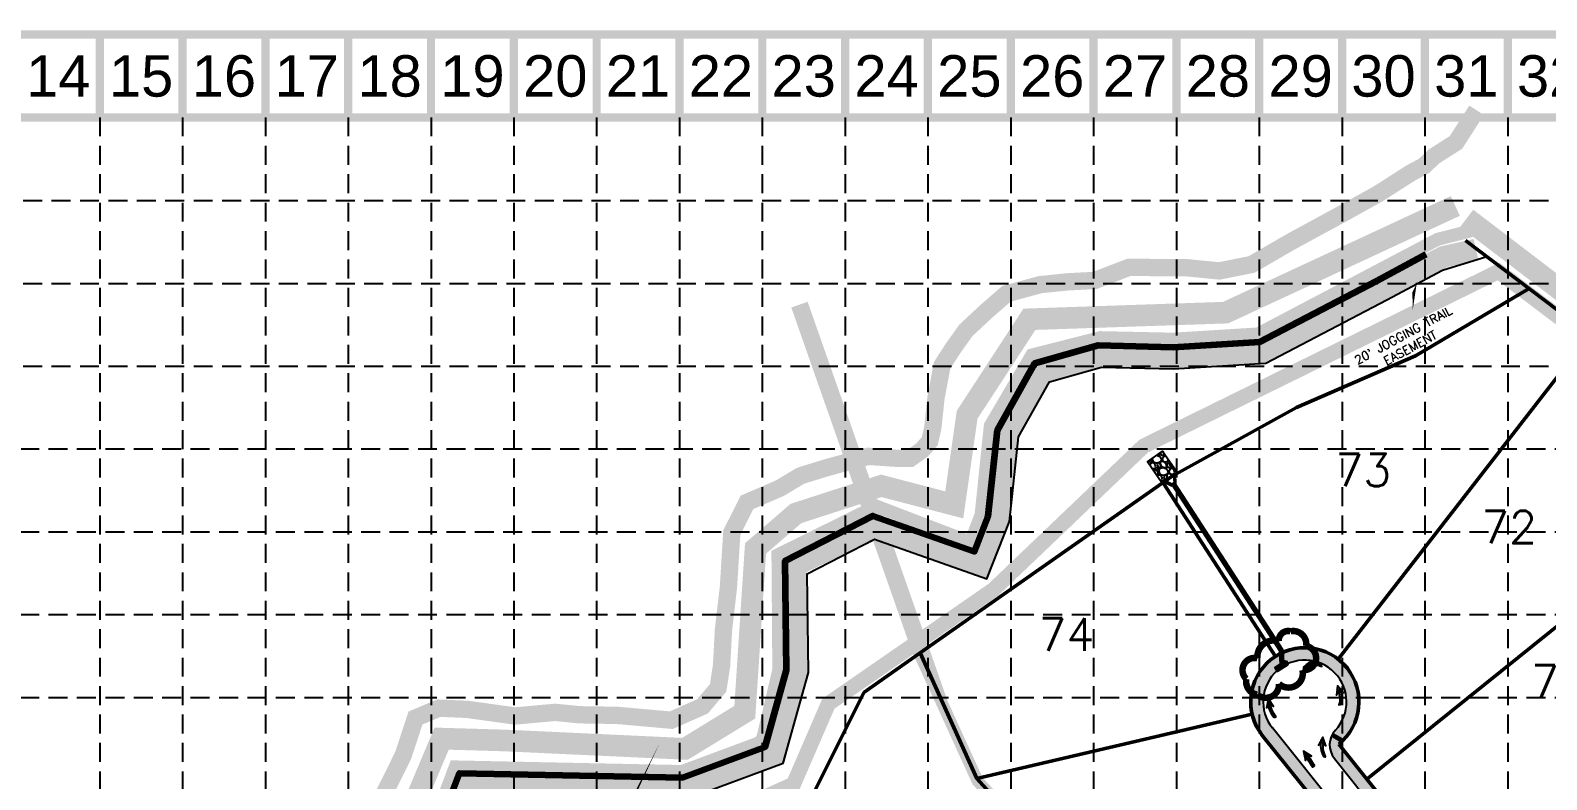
# Model space of a CAD drawing. Header units: feet. Extents: x 3975 to 8879, y 4296 to 7363.
# Drawn here: x 5063 to 6463, y 6672 to 7363 of the extents above; entities that cross this region are included whole.
import ezdxf
from ezdxf.enums import TextEntityAlignment as Align

# ---------------------------------------------------------------- set-up
doc = ezdxf.new("R2010")
doc.units = ezdxf.units.FT
doc.header["$LTSCALE"] = 100
doc.header["$MEASUREMENT"] = 0
for name, pattern in [('BORDER2', [0.875, 0.25, -0.125, 0.25, -0.125, 0, -0.125]), ('DASHED', [0.75, 0.5, -0.25]), ('HIDDEN', [0.375, 0.25, -0.125]), ('HIDDEN2', [0.1875, 0.125, -0.0625]), ('PHANTOM', [2.5, 1.25, -0.25, 0.25, -0.25, 0.25, -0.25]), ('PHANTOM2', [1.25, 0.625, -0.125, 0.125, -0.125, 0.125, -0.125])]:
    doc.linetypes.add(name, pattern=pattern)
for name, color, linetype in [('BASE', 7, 'Continuous'), ('CREEK', 5, 'Continuous'), ('EROSION BLANKET', 84, 'Continuous'), ('grid', 254, 'HIDDEN'), ('LIMITS OF DISTURBANCE', 1, 'DASHED'), ('P-Paving-BOC', 7, 'Continuous'), ('P-Storm-Drainage Area-Paving Flow Arrows', 7, 'Continuous'), ('P-Survey-Easement Jogging', 7, 'HIDDEN2'), ('P-Survey-Easement Jogging-Text', 7, 'Continuous'), ('P-Survey-Lot No', 150, 'Continuous'), ('P-Survey-Phase Lines', 150, 'Continuous'), ('SIDEWALK', 8, 'Continuous'), ('SILT FENCE', 200, 'Continuous')]:
    doc.layers.add(name, color=color, linetype=linetype)
for name, color, linetype, lineweight in [('P-Storm-Headwalls', 7, 'Continuous', 40), ('P-Storm-Inlet', 7, 'Continuous', 50), ('P-Storm-Pipe', 7, 'Continuous', 50), ('P-Survey-Boundary', 150, 'PHANTOM', 90), ('P-Survey-Lot Lines', 150, 'BORDER2', 50), ('P-Survey-ROW', 150, 'PHANTOM2', 50)]:
    doc.layers.add(name, color=color, linetype=linetype, lineweight=lineweight)
doc.styles.add('L100', font='simplex', dxfattribs={"height": 4})
doc.styles.add('L80', font='simplex', dxfattribs={"height": 3.2})
doc.styles.get("Standard").update_dxf_attribs({"font": 'ARIAL.TTF'})

msp = doc.modelspace()

# ---------------------------------------------------------------- hatches: boundary and pattern name
at = {"linetype": 'ByBlock'}
h = msp.add_hatch(dxfattribs=at)
h.set_pattern_fill('GRAVEL', color=1, scale=12.92712334386306, angle=118.31468689948, style=0)
h.set_pattern_definition([(346.32748689948, (20222.92877112176, 1923.814721331069), (151.4763297855528, -35.86008820151208), [1.739163466189959, -172.1774934037662]), (303.28438689948, (20224.61865419702, 1923.403630627214), (-84.95854550214814, 130.4341671512607), [2.984459112150976, -295.4613616130832]), (250.82508689948, (20226.25651181507, 1920.908753269588), (63.87016201677156, 181.2512834106825), [2.104380554900779, -208.333933477644]), (25.58838689948004, (20231.49291934047, 1918.003249289289), (-233.740853185288, -111.2498624264804), [2.717772557567081, -269.0594314906476]), (51.14838689948003, (20233.94413276297, 1919.177062583918), (-105.9079436519623, -130.4806007284814), [2.664991112954088, -263.8344821419084]), (115.58838689948, (20235.61590055053, 1921.252487715606), (111.2498624264804, -233.7408531852881), [2.717772557567081, -269.0594314906476]), (156.00888689948, (20234.4420872559, 1923.703701138103), (193.5143000324475, -86.63108482899703), [3.5941151761709, -355.8171180442056]), (190.56998689948, (20231.15847457889, 1925.165046690925), (-293.2909183457203, -55.22989001087026), [3.393214752283924, -335.9283768202185]), (239.74428689948, (20227.82283644468, 1924.542605589977), (-98.893863756701, -170.7534914533524), [2.726976669387911, -269.97098759324]), (293.55108689948, (20226.44881876211, 1922.187081559817), (-56.0662899765804, 131.3166210613845), [3.113264969149225, -152.5499188526953]), (340.71208689948, (20227.69277280165, 1919.333138955547), (198.763272988219, -69.11909244031008), [4.026126711199461, -398.5868417325836]), (257.12878689948, (20225.53652499707, 1929.331227754931), (-25.36216022477789, -116.4523780814953), [1.374166138575986, -136.043029439573]), (289.78388689948, (20225.23041336999, 1927.99158432305), (-56.94864760143938, 160.2091413634967), [2.61434264369283, -258.8205422275106]), (343.31468689948, (20226.11530216289, 1925.531545297295), (11.38047152570523, 6.131516062478106), [1.828166710412456, -16.45353917508213]), (321.5132868994799, (20225.17885199397, 1923.999130837201), (-53.41852026421563, 44.63930049896675), [0.9845038596219226, -97.46553307024003]), (50.11608689948, (20225.94947202564, 1923.38644350187), (-28.00989350276339, -29.77501115471865), [1.392289965504083, -68.22240221655022]), (149.27848689948, (20226.84225825944, 1924.454813638539), (-41.15549464081176, 21.8783379467657), [2.261328759418619, -73.11610695672631]), (279.87978689948, (20224.89828901432, 1925.610047564287), (-0.8825811629293945, 28.89244532835885), [1.635164758888582, -39.243992994696]), (134.70418689948, (20229.50575024139, 1916.785772059533), (-95.45647617687943, 95.41020726386225), [2.290686256532533, -226.7785211172713]), (188.66088689948, (20227.89436943312, 1918.413875911961), (149.7111998680853, 21.92485098147048), [1.921759083422025, -190.2537485179568]), (51.51328689947999, (20222.62219541351, 1924.383744731268), (-44.63930049896675, -53.41852026421564), [1.968994792120502, -96.48104213774151]), (101.92518689948, (20223.84757008417, 1925.924984794624), (27.17383408405806, -132.1992028546783), [2.290686256532533, -226.7785211172712]), (97.75868689948001, (20236.56164040389, 1920.587310841885), (7.896691689808748, -69.16536479408987), [2.208986836999317, -108.24040672146]), (53.08978689948, (20236.26342621772, 1922.776076572437), (-94.52766405279175, -124.3489279271285), [1.850879666127624, -183.237358416225]), (185.11608689948, (20233.94134827589, 1930.629063576398), (-69.1653734110771, -7.896618083821778), [1.968994792120501, -96.48104213774145]), (135.66868689948, (20231.98019190542, 1930.453479673528), (125.2315059755191, -123.4200840798004), [2.166986613255107, -214.5310929917051]), (187.75868689948, (20236.94579021679, 1925.052634254422), (69.16536479408987, 7.896691689808726), [1.104493418499659, -109.3449001399596]), (219.6245868994799, (20234.3092391258, 1929.946235496156), (-39.39038093021279, -35.90650232958688), [0.659154019303577, -65.25649352639763]), (284.2784868994799, (20233.80153086724, 1929.52585510786), (-7.014099947113094, 40.2729124794832), [2.664991112954088, -50.6348957817444]), (304.32368689948, (20234.45881030006, 1926.9431857988), (-72.69560036020681, 107.6731672252898), [2.469726914845037, -244.5026155373284]), (62.00478689947998, (20227.8665003798, 1925.006649913398), (-16.62940862765429, -23.64350880999027), [1.864375582898617, -44.74502691669016]), (111.4718868994799, (20228.74163540708, 1926.652869053534), (-81.47470988772017, 205.7310262169454), [3.254972095244654, -322.2416815629169]), (179.26008689948, (20227.55017090593, 1929.681931479492), (104.189337231925, -2.601270812059074), [1.330924910990764, -131.761954001786]), (208.31468689948, (20226.21935307731, 1929.699118604836), (-5.24895383894386, -17.51198216911881), [0.7756274006317833, -12.15149594323127]), (238.57108689948, (20234.24002654324, 1926.531631013768), (55.13727866828737, 88.44242803926738), [1.795887683422831, -177.7934494522874]), (166.3274868994799, (20233.30357637432, 1924.999216553674), (-151.4763297855528, 35.86008820151204), [3.478326932379919, -170.4383299375762]), (118.31468689948, (20229.92381022379, 1925.821397961383), (-17.5119821691188, 5.248953838943858), [3.361052069404394, -9.56607127445866]), (83.61948689948001, (20228.32961654087, 1928.780319642432), (-18.34826755965817, -156.7252666503672), [2.043959180391563, -202.3518037332846]), (12.36928689947999, (20228.55676181977, 1930.811616757813), (51.65338694379273, 13.14559069274701), [1.882215013113149, -92.22866491377773]), (325.96068689948, (20230.39528790694, 1931.214810020764), (230.3035112481126, -154.913655416056), [3.064568495512895, -303.392785213587]), (293.7407868994799, (20232.93475736205, 1929.499378298076), (68.32927873062451, -154.0775726945937), [3.242109607517508, -320.968502111903])])
h.paths.add_polyline_path([(6107.801409344245, 6945.837481869074), (6094.372058472075, 6965.204473016369), (6108.37268907731, 6974.912712122758), (6121.802039949477, 6955.54572097546)])
at = {"layer": 'P-Storm-Drainage Area-Paving Flow Arrows'}
h = msp.add_hatch(color=256, dxfattribs=at)
edge = h.paths.add_edge_path()
edge.add_arc((6248.484590590259, 6765.151649899868), 14.59716129471143, 64.38970624538517, 120.8889990249131)
edge.add_arc((16078.45188160003, -25314.84944673323), 33566.44135350274, 107.03699164789549, 107.04209952395149, ccw=False)
edge.add_line((6243.85181517674, 6778.555275602574), (6245.346774712619, 6781.364207069536))
edge.add_line((6245.346774712619, 6781.364207069536), (6238.800444405962, 6775.836837938011))
edge.add_line((6238.800444405962, 6775.836837938011), (6247.317732609244, 6774.908370565276))
edge.add_line((6247.317732609244, 6774.908370565276), (6244.508801142281, 6776.403330101153))
edge.add_arc((16079.10886752476, -25317.00139223465), 33566.44135349078, 107.0369916478289, 107.0420995238849)
edge.add_arc((6249.139656382454, 6763.041358551111), 14.56044282599031, 64.31204273752729, 120.96666253274319, ccw=False)
edge.add_line((6255.451166900476, 6776.162765879207), (6255.122673917703, 6777.238738629918))
edge.add_line((6255.122673917703, 6777.238738629918), (6254.794180934931, 6778.314711380627))
h = msp.add_hatch(color=256, dxfattribs=at)
edge = h.paths.add_edge_path()
edge.add_arc((6255.310321148722, 6746.874918410853), 18.89064564207192, 343.3486784707593, 389.3599908443797)
edge.add_arc((-25515.21987069953, -4027.784853867089), 33566.44135349173, 18.734694772853572, 18.739802648909574, ccw=False)
edge.add_line((6272.735836393236, 6753.303082946545), (6275.587824806582, 6751.89199751676))
edge.add_line((6275.587824806582, 6751.89199751676), (6269.868939203007, 6758.271699504566))
edge.add_line((6269.868939203007, 6758.271699504566), (6269.193214041888, 6749.730643041421))
edge.add_line((6269.193214041888, 6749.730643041421), (6270.604299471674, 6752.582631454764))
edge.add_arc((-25517.35140764149, -4028.505305328266), 33566.44135350122, 18.73469477279291, 18.73980264884893)
edge.add_arc((6253.241836582792, 6746.161488492817), 18.83226563632482, -16.72675721540662, 29.435426530504685, ccw=False)
edge.add_line((6271.277275022762, 6740.741415681948), (6272.343043483545, 6741.101641427841))
edge.add_line((6272.343043483545, 6741.101641427841), (6273.408811944328, 6741.46186717373))
h = msp.add_hatch(color=256, dxfattribs=at)
edge = h.paths.add_edge_path()
edge.add_arc((6230.243237834909, 6744.525802225115), 22.40960166694546, 181.343930392557, 221.3828402071064, ccw=False)
edge.add_arc((-26789.09040979531, 587.0056653634156), 33566.44135351509, 10.56433404362781, 10.569441919683925, ccw=False)
edge.add_line((6208.388560944896, 6741.058534369799), (6211.011062248249, 6739.256455871533))
edge.add_line((6211.011062248249, 6739.256455871533), (6206.256887488134, 6746.384153420549))
edge.add_line((6206.256887488134, 6746.384153420549), (6204.374192545821, 6738.025821663903))
edge.add_line((6204.374192545821, 6738.025821663903), (6206.176271044087, 6740.648322967256))
edge.add_arc((-26791.3026996757, 586.5954540118819), 33566.44135348567, 10.56433404354864, 10.56944191960465)
edge.add_arc((6228.110057039283, 6744.146535037758), 22.48943357345039, 181.4180175543674, 221.3087530452534)
edge.add_line((6211.216819976699, 6729.300890423865), (6212.322964927105, 6729.505996125139))
edge.add_line((6212.322964927105, 6729.505996125139), (6213.429109877509, 6729.711101826411))
h = msp.add_hatch(color=256, dxfattribs=at)
edge = h.paths.add_edge_path()
edge.add_arc((6277.402268117778, 6703.166687510116), 20.81441809456447, 165.6471638831819, 209.6430803257034, ccw=False)
edge.add_arc((-27209.11523997626, 9298.542274659965), 33566.44135351819, 355.5691587216246, 355.5742665976806, ccw=False)
edge.add_line((6257.006470294019, 6705.342935513017), (6259.073403520513, 6702.923682108098))
edge.add_line((6259.073403520513, 6702.923682108098), (6256.3253238592, 6711.038748846891))
edge.add_line((6256.3253238592, 6711.038748846891), (6252.344123573392, 6703.452162375737))
edge.add_line((6252.344123573392, 6703.452162375737), (6254.763376978312, 6705.519095602231))
edge.add_arc((-27211.35833327156, 9298.718434789984), 33566.44135350099, 355.5691587215524, 355.5742665976085)
edge.add_arc((6275.229141031114, 6703.352239174753), 20.87988914836393, 165.7197239721791, 209.5705202366568)
edge.add_line((6257.068879225272, 6693.048130188952), (6258.190425883128, 6692.960050144347))
edge.add_line((6258.190425883128, 6692.960050144347), (6259.311972540982, 6692.871970099743))
h = msp.add_hatch(color=256, dxfattribs=at)
edge = h.paths.add_edge_path()
edge.add_arc((16954.32284025724, 13809.2614592247), 12859.45816224539, 213.5815091135835, 213.6444612699395, ccw=False)
edge.add_arc((-21667.10540800623, -11953.99764488111), 33566.44135350591, 33.748762069874886, 33.753869945931, ccw=False)
edge.add_line((6242.773483074613, 6693.914984245821), (6245.893661443587, 6693.290895353279))
edge.add_line((6245.893661443587, 6693.290895353279), (6238.717304413697, 6697.971295953606))
edge.add_line((6238.717304413697, 6697.971295953606), (6240.277260551314, 6689.546761138632))
edge.add_line((6240.277260551314, 6689.546761138632), (6240.901349443856, 6692.666939507605))
edge.add_arc((-21668.97754165738, -11955.24568957851), 33566.44135350019, 33.74876206979771, 33.75386994585372)
edge.add_arc((-267.5065345579314, 2361.474974931135), 7817.833291966656, 33.561210572090374, 33.664759811387626, ccw=False)
edge.add_line((6247.060312747609, 6683.38846006359), (6247.996379562987, 6684.012482432701))
edge.add_line((6247.996379562987, 6684.012482432701), (6248.932446378366, 6684.636504801809))

# ---------------------------------------------------------------- linework, layer by layer
at = {"color": 1, "linetype": 'ByBlock'}
msp.add_lwpolyline([(6107.801409344245, 6945.837481869074), (6094.372058472075, 6965.204473016369), (6108.37268907731, 6974.912712122758), (6121.802039949477, 6955.54572097546)], close=True, dxfattribs=at)
at = {"layer": 'BASE', "const_width": 7.650000000001569}
for points in [[(3979.219592283188, 4299.596206917262), (8875.219592284193, 4299.596206917262), (8875.219592284193, 7359.59620691789), (3979.219592283188, 7359.59620691789)], [(4055.719592283204, 4376.096206917277), (8798.719592284177, 4376.096206917277), (8798.719592284177, 7283.096206917875), (4055.719592283204, 7283.096206917875)]]:
    msp.add_lwpolyline(points, close=True, dxfattribs=at)
for points in [[(5126.719592283423, 7283.096206917875), (5126.719592283423, 7359.59620691789)], [(5203.21959228344, 7283.096206917875), (5203.21959228344, 7359.59620691789)], [(5279.719592283455, 7283.096206917875), (5279.719592283455, 7359.59620691789)], [(5356.219592283471, 7283.096206917875), (5356.219592283471, 7359.59620691789)], [(5432.719592283486, 7283.096206917875), (5432.719592283486, 7359.59620691789)], [(5509.219592283502, 7283.096206917875), (5509.219592283502, 7359.59620691789)], [(5585.719592283518, 7283.096206917875), (5585.719592283518, 7359.59620691789)], [(5662.219592283534, 7283.096206917875), (5662.219592283534, 7359.59620691789)], [(5738.719592283549, 7283.096206917875), (5738.719592283549, 7359.59620691789)], [(5815.219592283565, 7283.096206917875), (5815.219592283565, 7359.59620691789)], [(5891.719592283581, 7283.096206917875), (5891.719592283581, 7359.59620691789)], [(5968.219592283596, 7283.096206917875), (5968.219592283596, 7359.59620691789)], [(6044.719592283612, 7283.096206917875), (6044.719592283612, 7359.59620691789)], [(6121.219592283627, 7283.096206917875), (6121.219592283627, 7359.59620691789)], [(6197.719592283644, 7283.096206917875), (6197.719592283644, 7359.59620691789)], [(6274.219592283659, 7283.096206917875), (6274.219592283659, 7359.59620691789)], [(6350.719592283675, 7283.096206917875), (6350.719592283675, 7359.59620691789)], [(6427.219592283691, 7283.096206917875), (6427.219592283691, 7359.59620691789)]]:
    msp.add_lwpolyline(points, dxfattribs=at)
at = {"layer": 'BASE', "color": 170, "const_width": 6}
msp.add_lwpolyline([(6196.0198266744, 6783.836733699918, 0.5205670505517462), (6196.0198266744, 6783.836733699918, 0.7651954600696135), (6185.78647977992, 6764.658687017112, 0.4178788784126488), (6195.824071190952, 6750.217939887005, 0.6649002420699669), (6215.908311837115, 6760.238158696642, 0.744833174426672), (6237.56976323009, 6772.944466288734, 0.9756416855879776), (6241.027999410003, 6795.089448758608, 0.5205670505517462), (6226.674551388726, 6808.705786546721, 0.5205670505517462), (6215.788560555136, 6799.445476869689, 0.5402640007904789), (6196.0198266744, 6783.836733699918)], format="xyb", close=True, dxfattribs=at)
at = {"layer": 'CREEK', "color": 5, "linetype": 'ByBlock', "const_width": 16}
msp.add_lwpolyline([(5390.039708751816, 6659.814459929046), (5407.030475907419, 6694.181153810208), (5418.381278360159, 6728.680027283224), (5440.124005391519, 6737.747674137376), (5466.242712424732, 6736.636937436284), (5510.144381580767, 6730.52789639163), (5547.37744250415, 6733.860099287338), (5570.161855674656, 6731.638633092722), (5604.616328125494, 6731.083261138392), (5654.630879616778, 6726.640321541592), (5683.528175122532, 6739.41377558523), (5697.933655119623, 6756.509766800131), (5701.091545640154, 6777.198464045496), (5702.845940655587, 6810.160114596305), (5707.407326681221, 6849.082921308973), (5710.565217201753, 6899.92801872265), (5724.599987687516, 6927.741425890186), (5754.775376880489, 6940.715689989363), (5774.073599006771, 6952.287332501077), (5797.933227665928, 6959.651110250397), (5836.52965141124, 6970.170786571513), (5862.845412584755, 6968.417502379616), (5875.476974666884, 6968.417502379616), (5886.354141733582, 6976.131935525802), (5893.371680780818, 6984.197016861288), (5896.170079254354, 6996.343866554813), (5899.123717590739, 7024.13988906803), (5904.797396208329, 7054.223954082638), (5915.135181653799, 7070.212812380511), (5926.703627523244, 7086.447657770934), (5946.064622333828, 7104.450152036528), (5964.166431139294, 7120.180936150107), (5995.194696244567, 7128.64064625559), (6020.525678890483, 7131.259444058252), (6045.856661536402, 7132.568842959583), (6077.738745887347, 7144.789894566957), (6107.4371365057, 7144.35342586399), (6130.147682571054, 7144.35342586399), (6160.816558165565, 7141.341916504452), (6190.631942630358, 7147.301234736438), (6226.410403988111, 7168.039678617004), (6274.557545023517, 7194.189521400665), (6307.480310658486, 7212.468440319004), (6337.964374939389, 7231.965949987862), (6349.548303780624, 7238.058925363162), (6359.303211733122, 7247.198388426117), (6379.391229478681, 7259.974631798617), (6398.482724669566, 7289.636542691501)], dxfattribs=at)
at = {"layer": 'EROSION BLANKET', "const_width": 12}
msp.add_lwpolyline([(5735.15379647714, 6705.828000087742), (5738.065743579553, 6707.944444807203), (5739.654091412756, 6712.177334246126), (5753.949078360833, 6773.025123534424), (5753.685047550503, 6813.873230259869), (5753.153991871723, 6879.305847331083), (5843.984528016621, 6924.258152366572), (5931.028503464562, 6890.895732197721), (5940.813167433042, 6916.306323549039), (5949.299415032126, 6998.417577602859), (5987.655760432075, 7063.709128150724), (6050.702278011055, 7079.769514354672), (6118.463534811754, 7078.328425976124), (6196.641037786494, 7083.186629610464), (6362.520491242138, 7170.550449388602), (6394.501646105293, 7178.685984702512)], dxfattribs=at)
at = {"layer": 'EROSION BLANKET', "color": 84, "linetype": 'ByBlock', "const_width": 11}
for points in [[(5931.110274557015, 6378.850940873589), (5935.687738351729, 6374.054499652399), (5964.736577964146, 6341.764380891642), (5998.867830437333, 6296.799599761458), (6069.457471400756, 6199.892761016205, 0.4391082871555363), (6096.607338555854, 6196.791739035498), (6232.471021531293, 6319.672045766096), (6345.334913252931, 6421.311591148125), (6391.877542661665, 6456.198048752676, 0.5219245944270547), (6391.101845811345, 6478.680443494442), (6363.951978656251, 6518.218429893379), (6204.931328176406, 6717.458902115133, -2.203868468469668), (6270.866719838779, 6712.032124090581)], [(6270.978861933692, 6712.175617914063), (6268.777826099193, 6708.509374948841, 0.3738081796207427), (6270.978861933692, 6696.044148867084), (6314.26596063368, 6643.250250167881), (6370.759274340684, 6572.85839358896), (6391.302305773426, 6547.927941425447, -0.05380277262148421), (6428.004506136343, 6492.116996959732, 0.5316089759185111), (6446.346479001544, 6489.917251180599, -0.3019798080954745), (7032.183875537585, 6418.723573369387, -5.326380427454366)]]:
    msp.add_lwpolyline(points, format="xyb", dxfattribs=at)
msp.add_lwpolyline([(5735.482054062317, 6706.193501520099), (5725.108649574204, 6702.337082554498), (5664.376580429378, 6679.744328922064), (5454.756354474142, 6683.99540995812), (5402.806948908332, 6547.005945438324), (5363.657226813189, 6534.044879066362), (5231.018137668374, 6539.612174106432), (5174.44574715644, 6516.534420958428), (5147.465023702398, 6455.3346945188), (5079.970668996453, 6448.894373209479), (5021.013295877721, 6473.227665425041), (4985.612683962883, 6459.097076588756)], dxfattribs=at)
at = {"layer": 'grid', "color": 253, "linetype": 'HIDDEN', "ltscale": 0.7}
for p, q in [((5126.719592283423, 7283.096206917875), (5126.719592283423, 4605.258333728414)), ((5203.21959228344, 7283.096206917875), (5203.219592283439, 4605.258333728414)), ((5279.719592283455, 7283.096206917875), (5279.719592283454, 4605.258333728414)), ((5356.219592283471, 7283.096206917875), (5356.219592283471, 4605.258333728414)), ((5432.719592283486, 7283.096206917875), (5432.719592283486, 4605.258333728414)), ((5509.219592283502, 7283.096206917875), (5509.219592283502, 4605.258333728414)), ((5585.719592283518, 7283.096206917875), (5585.719592283518, 4605.258333728414)), ((5662.219592283534, 7283.096206917875), (5662.219592283533, 4605.258333728414)), ((5738.719592283549, 7283.096206917875), (5738.719592283549, 4605.258333728414)), ((5815.219592283565, 7283.096206917875), (5815.219592283564, 4605.258333728414)), ((5891.719592283581, 7283.096206917875), (5891.71959228358, 4605.258333728414)), ((5968.219592283596, 7283.096206917875), (5968.219592283596, 4605.258333728414)), ((6044.719592283612, 7283.096206917875), (6044.719592283612, 4605.258333728414)), ((6121.219592283627, 7283.096206917875), (6121.219592283627, 4605.258333728414)), ((6197.719592283644, 7283.096206917875), (6197.719592283644, 4605.258333728414)), ((6274.219592283659, 7283.096206917875), (6274.219592283659, 4605.258333728414)), ((6350.719592283675, 7283.096206917875), (6350.719592283675, 4605.258333728414)), ((6427.219592283691, 7283.096206917875), (6427.219592283691, 4605.258333728414)), ((4058.536324924412, 7206.344827303799), (8801.536324925386, 7206.344827303799)), ((4058.536324924412, 7129.844827303784), (8801.536324925386, 7129.844827303784)), ((4058.536324924412, 7053.344827303768), (8801.536324925386, 7053.344827303768)), ((4055.719592283204, 6977.096206917811), (8798.719592284177, 6977.096206917811)), ((4055.719592283204, 6900.596206917796), (8798.719592284177, 6900.596206917796)), ((4055.719592283204, 6824.09620691778), (8798.719592284177, 6824.09620691778)), ((4055.719592283204, 6747.596206917764), (8798.719592284177, 6747.596206917764))]:
    msp.add_line(p, q, dxfattribs=at)
at = {"layer": 'LIMITS OF DISTURBANCE', "ltscale": 1.2, "const_width": 20}
for points in [[(5023.183447690813, 6498.617890732334), (5128.850505665991, 6480.452736069286), (5151.14026352186, 6537.398470503183), (5229.907042250759, 6566.310217354636), (5379.451755395263, 6560.156374066517), (5442.532684135387, 6709.623166706844), (5501.025362355782, 6707.903880613794), (5667.249070973599, 6700.191825965087), (5722.538455627708, 6734.013065505662), (5732.44597851539, 6885.198827106042), (5769.840041838144, 6917.473372979895), (5848.594208609889, 6942.953272306308), (5916.0168292342, 6925.400451008485), (5927.914929105669, 7008.63480274273), (5985.401788362627, 7096.713699769718), (6166.646255921407, 7102.846540204322), (6378.804968289887, 7201.320235227086)], [(6389.338720991551, 7189.886927570404), (7003.576933252289, 6720.956912083544), (7042.491287323543, 6749.225480657936), (7093.791528697579, 6742.511511456886), (7098.777842704976, 6697.616170436941), (7069.889164432183, 6657.356774063006)]]:
    msp.add_lwpolyline(points, dxfattribs=at)
at = {"layer": 'P-Paving-BOC'}
for p, q in [((6364.180029873532, 6527.510911593897), (6209.797955665405, 6719.448485025411)), ((6267.112775607522, 6691.270276867279), (6385.218926634439, 6544.433228902229))]:
    msp.add_line(p, q, dxfattribs=at)
for centre, radius, start, end in [((6239.797864009663, 6743.578456002107), 38.49999999999934, 317.1655340959412, 218.8109316861661), ((6282.697143578564, 6703.805326725304), 20.00000000000021, 137.1655340959402, 218.8109316861717)]:
    msp.add_arc(centre, radius, start, end, dxfattribs=at)
at = {"layer": 'P-Storm-Drainage Area-Paving Flow Arrows'}
for points in [[(6254.794180934931, 6778.314711380627, 0.2516432698150011), (6240.990751141045, 6777.678400802365, -2.228731374401946e-05), (6243.85181517674, 6778.555275602574), (6245.346774712619, 6781.364207069536), (6238.800444405962, 6775.836837938011), (6247.317732609244, 6774.908370565276), (6244.508801142281, 6776.403330101153, 2.228731374401946e-05), (6241.647737106586, 6775.526455300948, -0.2523640523736045), (6255.451166900476, 6776.162765879207), (6255.122673917703, 6777.238738629918), (6254.794180934931, 6778.314711380627)], [(6273.408811944328, 6741.46186717373, 0.2035037026129256), (6271.774584118456, 6756.136912668991, -2.228731374401946e-05), (6272.735836393236, 6753.303082946545), (6275.587824806582, 6751.89199751676), (6269.868939203007, 6758.271699504566), (6269.193214041888, 6749.730643041421), (6270.604299471674, 6752.582631454764, 2.228731374401946e-05), (6269.643047196896, 6755.416461177211, -0.2041893578141619), (6271.277275022762, 6740.741415681948), (6272.343043483545, 6741.101641427841), (6273.408811944328, 6741.46186717373)], [(6213.429109877509, 6729.711101826411, -0.1765020405877531), (6207.839800592147, 6744.000210576802, -2.228731374401946e-05), (6208.388560944896, 6741.058534369799), (6211.011062248249, 6739.256455871533), (6206.256887488134, 6746.384153420549), (6204.374192545821, 6738.025821663903), (6206.176271044087, 6740.648322967256, 2.228731374401946e-05), (6205.627510691343, 6743.589999174257, 0.1758354427031631), (6211.216819976699, 6729.300890423865), (6212.322964927105, 6729.505996125139), (6213.429109877509, 6729.711101826411)], [(6259.311972540982, 6692.871970099743, -0.1943618180954162), (6257.237519095263, 6708.326425630823, -2.228731374401946e-05), (6257.006470294019, 6705.342935513017), (6259.073403520513, 6702.923682108098), (6256.3253238592, 6711.038748846891), (6252.344123573392, 6703.452162375737), (6254.763376978312, 6705.519095602231, 2.228731374401946e-05), (6254.99442577956, 6708.502585720034, 0.1937047723160009), (6257.068879225272, 6693.048130188952), (6258.190425883128, 6692.960050144347), (6259.311972540982, 6692.871970099743)], [(6248.932446378366, 6684.636504801809, -0.0002746806068187717), (6241.110924651212, 6696.403055048747, -2.228731374401946e-05), (6242.773483074613, 6693.914984245821), (6245.893661443587, 6693.290895353279), (6238.717304413697, 6697.971295953606), (6240.277260551314, 6689.546761138632), (6240.901349443856, 6692.666939507605, 2.228731374401946e-05), (6239.238791020459, 6695.155010310533, -0.0004518188216629681), (6247.060312747609, 6683.38846006359), (6247.996379562987, 6684.012482432701), (6248.932446378366, 6684.636504801809)]]:
    msp.add_lwpolyline(points, format="xyb", dxfattribs=at)
at = {"layer": 'P-Storm-Headwalls'}
for points in [[(6118.987762135289, 6953.294960755451), (6110.372234114328, 6947.73174037821), (6110.030507741193, 6947.063629237993), (6117.363792302693, 6943.316262599074), (6120.156866902589, 6945.124575370795), (6119.736361652417, 6953.333028826227), (6118.987762135289, 6953.294960755451)], [(6119.259010892061, 6952.874932051731), (6110.643482871101, 6947.311711674489), (6117.334470708118, 6943.892867817073), (6118.488660985606, 6944.640176251123), (6119.642851263091, 6945.387484685171), (6119.259010892061, 6952.874932051731)]]:
    msp.add_lwpolyline(points, dxfattribs=at)
at = {"layer": 'P-Storm-Inlet'}
for points in [[(6222.122984982058, 6780.979641161929), (6212.890783768962, 6774.999134430814), (6214.521831059266, 6772.481261372696), (6223.754032272362, 6778.461768103812)], [(6214.669635353901, 6773.172748097434), (6223.062545547626, 6778.609572398448), (6221.975180687423, 6780.288154437191), (6213.582270493699, 6774.851330136177), (6214.669635353901, 6773.172748097434)]]:
    msp.add_lwpolyline(points, close=True, dxfattribs=at)
at = {"layer": 'P-Storm-Pipe'}
msp.add_line((6117.754176263567, 6944.164616338546), (6119.222935547469, 6945.116060591224), dxfattribs=at)
for points in [[(6109.542679617622, 6946.264804476526), (6109.541986121337, 6946.265875037522)], [(6217.899866814551, 6777.648216086028), (6217.236282153643, 6790.592542938575), (6117.754176263567, 6944.164616338546)], [(6219.595843950422, 6778.746849276831), (6218.959980156691, 6791.150434327258), (6119.223145707641, 6945.115736163699)]]:
    msp.add_lwpolyline(points, dxfattribs=at)
at = {"layer": 'P-Survey-Boundary', "color": 7, "linetype": 'Continuous'}
msp.add_line((5830.117214317813, 6909.84270725849), (5840.903434590949, 6915.37067798832), dxfattribs=at)
msp.add_lwpolyline([(5020.753358152365, 6467.085082442747), (5077.492083246755, 6442.97202426542), (5151.005146945076, 6449.805644512886), (5179.241615524354, 6512.357852644745), (5231.909397792235, 6533.785972277206), (5363.795834051631, 6527.848941807675), (5407.161270751951, 6542.644593188757), (5459.17419636725, 6677.75900385223), (5664.986279863908, 6673.808208139346), (5741.404036192987, 6702.051568733114), (5761.196401070084, 6773.168758586004), (5759.848414296504, 6873.829733306389), (5840.903434590949, 6915.37067798832), (5934.554245501246, 6882.355293455596), (5947.332874895282, 6914.97135592196), (5955.851787026663, 6994.42597338437), (5990.565641826978, 7056.051302469921), (6049.3447157365, 7072.69487691591), (6118.252201606135, 7070.933260860715), (6198.37107689668, 7075.856544539118), (6306.274018705754, 7132.248189744307), (6351.99430752701, 7156.804018919236)], dxfattribs=at)
at = {"layer": 'P-Survey-Easement Jogging', "linetype": 'Continuous'}
for points in [[(5838.331317138413, 6891.578836572381), (5842.36832225018, 6893.647813983272), (5946.127499600751, 6857.068855341799), (5966.93299416125, 6910.172618609678), (5975.29873366419, 6988.198617909251), (6003.945592800921, 7039.053590130672), (6051.870549093062, 7052.623769529837), (6118.610652889741, 7050.917562477152), (6203.854694670445, 7056.155786279696), (6315.637691418623, 7114.575204572757), (6366.862618151761, 7142.08751000186), (6407.869854166053, 7154.627723758627)], [(4996.894568360874, 6435.982615037899), (5020.527834086701, 6445.449736864537), (5074.316121935551, 6422.590567716827), (5164.445340326533, 6430.968790861116), (5194.182053162691, 6496.844487932165), (5235.387590847217, 6513.609142774341), (5366.674595866585, 6507.69909644084), (5422.467447849363, 6526.734799763699), (5472.80369379259, 6657.493685659363), (5668.377809213588, 6653.739419322668), (5757.92985418288, 6686.837102629219), (5781.233006890018, 6770.569124827445), (5780.012769567377, 6861.690403384919), (5842.36832225018, 6893.647813983272), (5849.230824772297, 6891.228527300945)]]:
    msp.add_lwpolyline(points, dxfattribs=at)
at = {"layer": 'P-Survey-Easement Jogging-Text', "linetype": 'Continuous'}
for points in [[(6343.083411797054, 7129.315978058035, 0, 4.16666675, 0), (6339.221443025616, 7117.427530000847, 0, 0, 0), (6339.416281447689, 7107.380323941273, 0, 0, 0.1896681871728488), (6343.142678699662, 7094.438263573537, 0, 0, -0.9158742440996692)], [(5620.772735413457, 6659.657389454395, 0, 4.16666675, 0), (5617.052898018864, 6647.743085869273, 0, 0, 0), (5614.37969846944, 6641.988197998883, 0, 0, -0.189402779226313), (5596.238931067297, 6635.774077423804, 0, 0, -0.9158742440996692)]]:
    msp.add_lwpolyline(points, format="xyseb", dxfattribs=at)
at = {"layer": 'P-Survey-Lot Lines', "color": 7, "linetype": 'Continuous'}
for p, q in [((6447.025160386905, 7124.995695551315), (6342.059416289202, 7062.863704734491)), ((6270.481176373638, 6783.056732843613), (6503.201111740383, 7082.482750672532)), ((6342.059416289202, 7062.863704734491), (6231.974690711428, 7015.300257483021)), ((6231.974690711428, 7015.300257483021), (6117.372975297994, 6951.789299639291)), ((6117.372975297994, 6951.789299639291), (5884.58130693381, 6788.743036813637)), ((6212.613742504597, 6785.543006970724), (6108.807606479386, 6945.790152911183)), ((6547.508685739325, 6873.591679803693), (6297.176947290895, 6672.241145195689)), ((5884.581306933809, 6788.743036813639), (5832.373959373926, 6752.177239714913)), ((5884.581306933809, 6788.743036813639), (5936.736210026887, 6672.77779672076)), ((5832.373959373926, 6752.177239714913), (5759.893159927532, 6606.897928672535)), ((5936.736210026885, 6672.777796720763), (6191.1088724082, 6732.203830872781)), ((5936.736210026885, 6672.777796720763), (6243.875597340239, 6335.863882859421))]:
    msp.add_line(p, q, dxfattribs=at)
at = {"layer": 'P-Survey-Phase Lines', "color": 7, "linetype": 'ByBlock'}
msp.add_lwpolyline([(5773.041499258108, 7110.225780166576, 16, 16, 0), (5893.187534440085, 6767.694763203979, 11, 11, 0), (5937.525149732015, 6670.557288501905, 11, 11, 0), (6244.320710471477, 6337.839534958244, 11, 11, 0), (6219.026814310282, 6313.192461795068, 11, 11, 0), (6416.721756524164, 6089.614884119293, 11, 11, 0), (6357.035018778455, 6004.687073149715, 11, 11, 0), (6414.691968693105, 5636.270056115713, 11, 11, 0), (6515.855936753554, 5769.728049555535, 11, 11, 0), (6684.887241295781, 5512.515362612914, 11, 11, 0), (6815.50041001832, 5262.320524369674, 11, 11, 0)], format="xyseb", dxfattribs=at)
at = {"layer": 'P-Survey-ROW', "color": 7, "linetype": 'Continuous'}
for p, q in [((8209.061680588886, 5791.518297253358), (6388.187444633611, 7169.523015629506)), ((6200.836944082056, 6712.240831357046), (6355.219018290183, 6520.303257925532)), ((6271.135488654722, 6704.6175360745), (6394.179938217789, 6551.640882570593))]:
    msp.add_line(p, q, dxfattribs=at)
msp.add_arc((6239.797864009662, 6743.578456002107), 50, 308.8109316861696, 218.8109316861696, dxfattribs=at)
at = {"layer": 'SIDEWALK', "const_width": 20}
msp.add_lwpolyline([(4992.882644765899, 6443.630829706522), (5021.048411070367, 6456.234421950125), (5075.908552652703, 6432.707719015842), (5160.25128234043, 6440.72386516173), (5186.104910365792, 6504.582047752887), (5234.08903811078, 6523.744364998794), (5365.565914804791, 6518.076872661932), (5416.901098028915, 6535.520251001813), (5465.66063861142, 6667.958740630944), (5668.186324902779, 6664.344544974447), (5750.854393531959, 6694.905761385067), (5771.039427709677, 6772.592078881069), (5769.695538793965, 6869.794979189592), (5843.359258349692, 6904.453611197063), (5941.149510670801, 6869.526515043483), (5957.6483504876, 6912.608413369842), (5965.377478448854, 6991.530216991843), (5998.119920523472, 7048.571416573704), (6051.2156662283, 7063.012424311662), (6118.896586734494, 7061.63564330911), (6201.228616466977, 7066.673207306612), (6368.029544642666, 7154.381992224287), (6397.937906463723, 7161.098737753186)], dxfattribs=at)
at = {"layer": 'SILT FENCE', "linetype": 'ByBlock', "const_width": 14}
msp.add_lwpolyline([(7036.553607019485, 6673.341541078434), (6418.732284060598, 7140.843683468885), (6091.105124683128, 6979.733364006609), (5952.139530748284, 6847.083096672485), (5799.75553333586, 6741.871385520509), (5767.544279621632, 6667.604291934441), (5688.255028546164, 6631.708535272289), (5664.716045990639, 6630.470745141406), (5544.278189557654, 6562.141438685291), (5571.533862056205, 6408.656119559341), (5474.90010091353, 6349.242443262001), (5395.610865963159, 6304.682191395818)], dxfattribs=at)

# ---------------------------------------------------------------- texts
at = {"layer": 'BASE'}
for s, p in [('14', (5088.469592283416, 7321.346206917882)), ('15', (5164.969592283432, 7321.346206917882)), ('16', (5241.469592283447, 7321.346206917882)), ('17', (5317.969592283463, 7321.346206917882)), ('18', (5394.469592283478, 7321.346206917882)), ('19', (5470.969592283494, 7321.346206917882)), ('20', (5547.46959228351, 7321.346206917882)), ('21', (5623.969592283525, 7321.346206917882)), ('22', (5700.469592283542, 7321.346206917882)), ('23', (5776.969592283557, 7321.346206917882)), ('24', (5853.469592283573, 7321.346206917882)), ('25', (5929.969592283588, 7321.346206917882)), ('26', (6006.469592283604, 7321.346206917882)), ('27', (6082.96959228362, 7321.346206917882)), ('28', (6159.469592283635, 7321.346206917882)), ('29', (6235.969592283651, 7321.346206917882)), ('30', (6312.469592283667, 7321.346206917882)), ('31', (6388.969592283683, 7321.346206917882)), ('32', (6465.469592283698, 7321.346206917882))]:
    msp.add_text(s, height=38.25000000000784, dxfattribs=at).set_placement(p, align=Align.MIDDLE_CENTER)
at = {"layer": 'P-Survey-Easement Jogging-Text', "insert": (6333.934019275205, 7076.250656693594), "char_height": 7.999999999999998, "attachment_point": 5, "rotation": 28.367371713210694, "style": 'L80'}
msp.add_mtext("20' JOGGING TRAIL\\PEASEMENT", dxfattribs=at)
at = {"layer": 'P-Survey-Lot No', "color": 7, "style": 'L100'}
for s, p in [('73', (6293.816299429534, 6942.511182770028)), ('72', (6428.467220342229, 6889.906630879526)), ('74', (6019.545676100966, 6790.766273789699)), ('71', (6474.561910945888, 6747.371110001324))]:
    msp.add_text(s, height=30, dxfattribs=at).set_placement(p, align=Align.CENTER)

doc.saveas('drawing.dxf')
